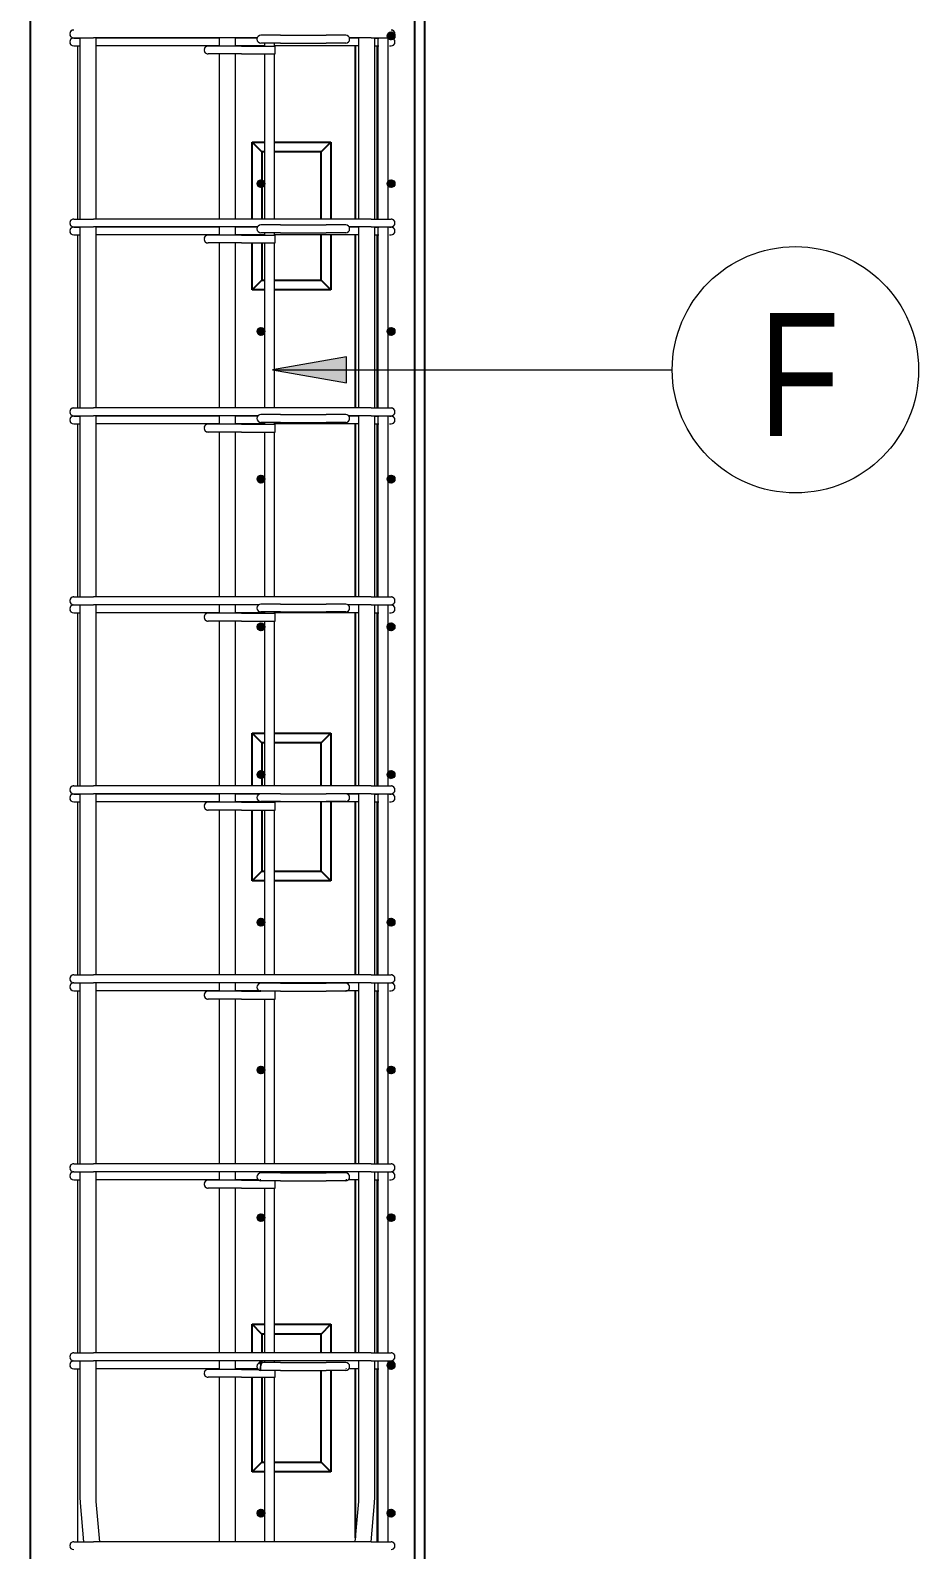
# Model space of a CAD drawing. Header units: millimetres. Extents: x -8986 to 3673, y -4076 to 6190.
# Drawn here: x 848 to 1749, y 252 to 1794 of the extents above; entities that cross this region are included whole.
import ezdxf

# ---------------------------------------------------------------- set-up
doc = ezdxf.new("R2010")
doc.units = ezdxf.units.MM
for name, color, linetype, lineweight in [('A-WALL', 113, 'Continuous', 25), ('S-RBAR', 171, 'Continuous', 18), ('S-RBAR-IDEN', 171, 'Continuous', 9)]:
    doc.layers.add(name, color=color, linetype=linetype, lineweight=lineweight)
doc.styles.add('Nirmala UI Semilight', font='NirmalaS.ttf', dxfattribs={"width": 0.8, "height": 125})

# ---------------------------------------------------------------- blocks, each defined once
blk = doc.blocks.new('M_Rebar Tag_rfa Dimension - ARROW-793927-Elevation Right 1')
at = {"layer": 'S-RBAR-IDEN'}
blk.add_circle((20841, 1449.4), 125, dxfattribs=at)

msp = doc.modelspace()

# ---------------------------------------------------------------- hatches: boundary and pattern name
at = {"layer": 'S-RBAR'}
for points in [[(1214, 1784.3), (1218, 1788.3), (1214, 1792.3), (1210, 1788.3), (1211.8, 1786.4)], [(1082, 1634.3), (1086, 1638.3), (1082, 1642.3), (1078, 1638.3)], [(1214, 1634.3), (1218, 1638.3), (1214, 1642.3), (1210, 1638.3)], [(1082, 1484.3), (1086, 1488.3), (1082, 1492.3), (1078, 1488.3)], [(1214, 1484.3), (1218, 1488.3), (1214, 1492.3), (1210, 1488.3)], [(1082, 1334.4), (1086, 1338.4), (1082, 1342.4), (1078, 1338.4)], [(1214, 1334.4), (1218, 1338.4), (1214, 1342.4), (1210, 1338.4)], [(1082, 1184.4), (1086, 1188.4), (1082, 1192.4), (1078, 1188.4)], [(1214, 1184.4), (1218, 1188.4), (1214, 1192.4), (1210, 1188.4), (1211.8, 1186.6)], [(1082, 1034.4), (1086, 1038.4), (1082, 1042.4), (1078, 1038.4)], [(1214, 1034.4), (1218, 1038.4), (1214, 1042.4), (1210, 1038.4), (1211.8, 1036.6)], [(1082, 884.5), (1086, 888.5), (1082, 892.5), (1078, 888.5)], [(1214, 884.5), (1218, 888.5), (1214, 892.5), (1210, 888.5)], [(1082, 734.5), (1086, 738.5), (1082, 742.5), (1078, 738.5)], [(1214, 734.5), (1218, 738.5), (1214, 742.5), (1210, 738.5)], [(1082, 584.6), (1086, 588.6), (1082, 592.6), (1078, 588.6)], [(1214, 584.6), (1218, 588.6), (1214, 592.6), (1210, 588.6)], [(1080.7, 441.3), (1082.6, 441.5), (1082.6, 442), (1081.9, 442.5), (1080.8, 441.4)], [(1081.9, 434.7), (1081.4, 437.5), (1081.1, 435.4)], [(1214, 434.6), (1218, 438.6), (1214, 442.6), (1210, 438.6), (1211.8, 436.7)], [(1082, 284.6), (1086, 288.6), (1082, 292.6), (1078, 288.6)], [(1214, 284.6), (1218, 288.6), (1214, 292.6), (1210, 288.6)]]:
    msp.add_hatch(color=256, dxfattribs=at).paths.add_polyline_path(points)
h = msp.add_hatch(color=256, dxfattribs=at)
edge = h.paths.add_edge_path()
edge.add_arc((1214, 1788.3), 4, 0, 360)
h = msp.add_hatch(color=256, dxfattribs=at)
edge = h.paths.add_edge_path()
edge.add_arc((1082, 1638.3), 4, 0, 360)
h = msp.add_hatch(color=256, dxfattribs=at)
edge = h.paths.add_edge_path()
edge.add_arc((1214, 1638.3), 4, 0, 360)
h = msp.add_hatch(color=256, dxfattribs=at)
edge = h.paths.add_edge_path()
edge.add_arc((1082, 1488.3), 4, 0, 360)
h = msp.add_hatch(color=256, dxfattribs=at)
edge = h.paths.add_edge_path()
edge.add_arc((1214, 1488.3), 4, 0, 360)
h = msp.add_hatch(color=256, dxfattribs=at)
edge = h.paths.add_edge_path()
edge.add_arc((1082, 1338.4), 4, 0, 360)
h = msp.add_hatch(color=256, dxfattribs=at)
edge = h.paths.add_edge_path()
edge.add_arc((1214, 1338.4), 4, 0, 360)
h = msp.add_hatch(color=256, dxfattribs=at)
edge = h.paths.add_edge_path()
edge.add_arc((1082, 1188.4), 4, 0, 360)
h = msp.add_hatch(color=256, dxfattribs=at)
edge = h.paths.add_edge_path()
edge.add_arc((1214, 1188.4), 4, 0, 360)
h = msp.add_hatch(color=256, dxfattribs=at)
edge = h.paths.add_edge_path()
edge.add_arc((1082, 1038.4), 4, 0, 360)
h = msp.add_hatch(color=256, dxfattribs=at)
edge = h.paths.add_edge_path()
edge.add_arc((1214, 1038.4), 4, 0, 360)
h = msp.add_hatch(color=256, dxfattribs=at)
edge = h.paths.add_edge_path()
edge.add_arc((1082, 888.5), 4, 0, 360)
h = msp.add_hatch(color=256, dxfattribs=at)
edge = h.paths.add_edge_path()
edge.add_arc((1214, 888.5), 4, 0, 360)
h = msp.add_hatch(color=256, dxfattribs=at)
edge = h.paths.add_edge_path()
edge.add_arc((1082, 738.5), 4, 0, 360)
h = msp.add_hatch(color=256, dxfattribs=at)
edge = h.paths.add_edge_path()
edge.add_arc((1214, 738.5), 4, 0, 360)
h = msp.add_hatch(color=256, dxfattribs=at)
edge = h.paths.add_edge_path()
edge.add_arc((1082, 588.6), 4, 0, 360)
h = msp.add_hatch(color=256, dxfattribs=at)
edge = h.paths.add_edge_path()
edge.add_arc((1214, 588.6), 4, 0, 360)
h = msp.add_hatch(color=256, dxfattribs=at)
edge = h.paths.add_edge_path()
edge.add_arc((1082, 438.6), 4, 65.5603, 119.4595)
edge.add_line((1080, 442.1), (1082, 438.6))
edge.add_line((1082, 438.6), (1083.6, 442.2))
h = msp.add_hatch(color=256, dxfattribs=at)
edge = h.paths.add_edge_path()
edge.add_arc((1082, 438.6), 4, 250.6209, 268.5495)
edge.add_line((1081.9, 434.6), (1082, 438.6))
edge.add_line((1082, 438.6), (1080.7, 434.8))
h = msp.add_hatch(color=256, dxfattribs=at)
edge = h.paths.add_edge_path()
edge.add_arc((1214, 438.6), 4, 0, 360)
h = msp.add_hatch(color=256, dxfattribs=at)
edge = h.paths.add_edge_path()
edge.add_arc((1082, 288.6), 4, 0, 360)
h = msp.add_hatch(color=256, dxfattribs=at)
edge = h.paths.add_edge_path()
edge.add_arc((1214, 288.6), 4, 0, 360)
at = {"layer": 'S-RBAR-IDEN'}
msp.add_hatch(color=256, dxfattribs=at).paths.add_polyline_path([(1093.8, 1449.4), (1168.8, 1436.2), (1168.8, 1462.6)])

# ---------------------------------------------------------------- linework, layer by layer
at = {"layer": 'A-WALL'}
for p, q in [((1238, -1395), (1238, 3660)), ((1248, 3650), (1248, -1395)), ((848, -383.8), (848, 3040)), ((1178, 1602.4), (1178, 1778.2)), ((1073.1, 1602.4), (1073.1, 1680.4)), ((1073.1, 1680.4), (1085.8, 1680.4)), ((1083, 1670.5), (1073.1, 1680.4)), ((1083, 1670.5), (1083, 1602.4)), ((1085.8, 1670.5), (1083, 1670.5)), ((1095.8, 1680.4), (1152.9, 1680.4)), ((1143, 1670.5), (1095.8, 1670.5)), ((1143, 1670.5), (1152.9, 1680.4)), ((1143, 1602.4), (1143, 1670.5)), ((1152.9, 1680.4), (1152.9, 1602.4)), ((1073.1, 1530.6), (1073.1, 1578.1)), ((1083, 1578.1), (1083, 1540.5)), ((1143, 1540.5), (1143, 1586.3)), ((1152.9, 1586.3), (1152.9, 1530.6)), ((1178, 1410.6), (1178, 1586.3)), ((1073.1, 1530.6), (1083, 1540.5)), ((1085.8, 1530.6), (1073.1, 1530.6)), ((1083, 1540.5), (1085.8, 1540.5)), ((1095.8, 1540.5), (1143, 1540.5)), ((1152.9, 1530.6), (1095.8, 1530.6)), ((1143, 1540.5), (1152.9, 1530.6)), ((1178, 1218.8), (1178, 1394.4)), ((1178, 1026.9), (1178, 1202.6)), ((1073.1, 1026.9), (1073.1, 1080.4)), ((1073.1, 1080.4), (1085.8, 1080.4)), ((1083, 1070.5), (1073.1, 1080.4)), ((1095.8, 1080.4), (1152.9, 1080.4)), ((1143, 1070.5), (1152.9, 1080.4)), ((1152.9, 1080.4), (1152.9, 1026.9)), ((1083, 1070.5), (1083, 1026.9)), ((1085.8, 1070.5), (1083, 1070.5)), ((1143, 1070.5), (1095.8, 1070.5)), ((1143, 1026.9), (1143, 1070.5)), ((1143, 940.5), (1143, 1010.7)), ((1152.9, 1010.7), (1152.9, 930.6)), ((1178, 835.1), (1178, 1010.7)), ((1073.1, 930.6), (1073.1, 1002.4)), ((1083, 1002.4), (1083, 940.5)), ((1073.1, 930.6), (1083, 940.5)), ((1085.8, 930.6), (1073.1, 930.6)), ((1083, 940.5), (1085.8, 940.5)), ((1095.8, 940.5), (1143, 940.5)), ((1152.9, 930.6), (1095.8, 930.6)), ((1143, 940.5), (1152.9, 930.6)), ((1178, 643.3), (1178, 818.9)), ((1178, 451.4), (1178, 627)), ((1073.1, 451.4), (1073.1, 480.4)), ((1073.1, 480.4), (1085.8, 480.4)), ((1083, 470.5), (1073.1, 480.4)), ((1095.8, 480.4), (1152.9, 480.4)), ((1143, 470.5), (1152.9, 480.4)), ((1152.9, 480.4), (1152.9, 451.4)), ((1083, 470.5), (1083, 451.4)), ((1085.8, 470.5), (1083, 470.5)), ((1143, 470.5), (1095.8, 470.5)), ((1143, 451.4), (1143, 470.5)), ((1143, 340.5), (1143, 433.5)), ((1152.9, 433.5), (1152.9, 330.6)), ((1178, 263.6), (1178, 435.1)), ((1073.1, 330.6), (1073.1, 426.6)), ((1083, 426.6), (1083, 340.5)), ((1073.1, 330.6), (1083, 340.5)), ((1083, 340.5), (1085.8, 340.5)), ((1095.8, 340.5), (1143, 340.5)), ((1143, 340.5), (1152.9, 330.6)), ((1085.8, 330.6), (1073.1, 330.6)), ((1152.9, 330.6), (1095.8, 330.6))]:
    msp.add_line(p, q, dxfattribs=at)
at = {"layer": 'S-RBAR'}
for p, q in [((1214, 1792.3), (1210, 1788.3)), ((1218, 1788.3), (1214, 1792.3)), ((892, 1786.3), (912, 1786.3)), ((892, 1786.2), (897.8, 1786.2)), ((892, 1786.2), (897.8, 1786.2)), ((892, 1778.2), (898.4, 1778.2)), ((892, 1778.2), (898.4, 1778.2)), ((896, 1602.4), (896, 1778.2)), ((897.8, 1786.2), (898.5, 1786.2)), ((898.6, 1602.4), (898.6, 1786.3)), ((1078.4, 1786.3), (912, 1786.3)), ((914.6, 1602.4), (914.6, 1786.3)), ((1040, 1786.2), (914.6, 1786.2)), ((1040, 1778.2), (914.6, 1778.2)), ((1062.4, 1778), (1028.3, 1778)), ((1040, 1778), (1040, 1786.3)), ((1056, 1778), (1056, 1786.3)), ((1078.2, 1786.2), (1056, 1786.2)), ((1085.8, 1778.2), (1056, 1778.2)), ((1062.4, 1778), (1096.4, 1778)), ((1101.9, 1789), (1081.9, 1789)), ((1101.9, 1781), (1081.9, 1781)), ((1085.8, 1778), (1085.8, 1781)), ((1095.8, 1778), (1095.8, 1781)), ((1181.4, 1778.2), (1095.8, 1778.2)), ((1096.4, 1770), (1096.4, 1778)), ((1101.9, 1789), (1148, 1789)), ((1101.9, 1781), (1148, 1781)), ((1168, 1789), (1148, 1789)), ((1168, 1781), (1148, 1781)), ((1194, 1786.3), (1171.6, 1786.3)), ((1181.4, 1786.2), (1171.8, 1786.2)), ((1181.4, 1602.4), (1181.4, 1786.3)), ((1194, 1786.3), (1214, 1786.3)), ((1197.4, 1602.4), (1197.4, 1786.3)), ((1197.7, 1786.2), (1201.6, 1786.2)), ((1197.7, 1778.2), (1201.6, 1778.2)), ((1200, 1602.4), (1200, 1778.2)), ((1201, 1602.4), (1201, 1786.3)), ((1210, 1788.3), (1211.8, 1786.4)), ((1211, 1602.4), (1211, 1786.3)), ((1211.8, 1786.4), (1214, 1784.3)), ((1212.4, 1786.2), (1214, 1786.2)), ((1212.4, 1778.2), (1214, 1778.2)), ((1214, 1784.3), (1218, 1788.3)), ((1062.4, 1770), (1028.3, 1770)), ((1040, 1602.4), (1040, 1770)), ((1056, 1602.4), (1056, 1770)), ((1062.4, 1770), (1096.4, 1770)), ((1085.8, 1602.4), (1085.8, 1770)), ((1095.8, 1602.4), (1095.8, 1770)), ((1082, 1642.3), (1078, 1638.3)), ((1078, 1638.3), (1082, 1634.3)), ((1086, 1638.3), (1082, 1642.3)), ((1082, 1634.3), (1086, 1638.3)), ((1214, 1642.3), (1210, 1638.3)), ((1210, 1638.3), (1214, 1634.3)), ((1218, 1638.3), (1214, 1642.3)), ((1214, 1634.3), (1218, 1638.3)), ((892, 1602.4), (912, 1602.4)), ((892, 1594.4), (912, 1594.4)), ((892, 1594.3), (897.8, 1594.3)), ((892, 1594.3), (897.8, 1594.3)), ((897.8, 1594.3), (898.5, 1594.3)), ((898.6, 1410.6), (898.6, 1594.4)), ((1194, 1602.4), (912, 1602.4)), ((1078.7, 1594.4), (912, 1594.4)), ((914.6, 1410.6), (914.6, 1594.4)), ((1040, 1594.3), (914.6, 1594.3)), ((1040, 1586.1), (1040, 1594.4)), ((1056, 1586.1), (1056, 1594.4)), ((1078.6, 1594.3), (1056, 1594.3)), ((1101.9, 1596.5), (1081.9, 1596.5)), ((1101.9, 1596.5), (1148, 1596.5)), ((1168, 1596.5), (1148, 1596.5)), ((1194, 1594.4), (1171.2, 1594.4)), ((1181.4, 1594.3), (1171.3, 1594.3)), ((1181.4, 1410.6), (1181.4, 1594.4)), ((1194, 1602.4), (1214, 1602.4)), ((1194, 1594.4), (1214, 1594.4)), ((1197.4, 1410.6), (1197.4, 1594.4)), ((1197.7, 1594.3), (1201.6, 1594.3)), ((1201, 1410.6), (1201, 1594.4)), ((1211, 1410.6), (1211, 1594.4)), ((1212.4, 1594.3), (1214, 1594.3)), ((892, 1586.3), (898.4, 1586.3)), ((892, 1586.3), (898.4, 1586.3)), ((896, 1410.6), (896, 1586.3)), ((1040, 1586.3), (914.6, 1586.3)), ((1062.4, 1586.1), (1028.3, 1586.1)), ((1062.4, 1578.1), (1028.3, 1578.1)), ((1040, 1410.6), (1040, 1578.1)), ((1085.8, 1586.3), (1056, 1586.3)), ((1056, 1410.6), (1056, 1578.1)), ((1062.4, 1586.1), (1096.4, 1586.1)), ((1062.4, 1578.1), (1096.4, 1578.1)), ((1101.9, 1588.5), (1081.9, 1588.5)), ((1085.8, 1586.1), (1085.8, 1588.5)), ((1085.8, 1410.6), (1085.8, 1578.1)), ((1095.8, 1586.1), (1095.8, 1588.5)), ((1181.4, 1586.3), (1095.8, 1586.3)), ((1095.8, 1410.6), (1095.8, 1578.1)), ((1096.4, 1578.1), (1096.4, 1586.1)), ((1101.9, 1588.5), (1148, 1588.5)), ((1168, 1588.5), (1148, 1588.5)), ((1197.7, 1586.3), (1201.6, 1586.3)), ((1200, 1410.6), (1200, 1586.3)), ((1212.4, 1586.3), (1214, 1586.3)), ((1082, 1492.3), (1078, 1488.3)), ((1078, 1488.3), (1082, 1484.3)), ((1086, 1488.3), (1082, 1492.3)), ((1082, 1484.3), (1086, 1488.3)), ((1214, 1492.3), (1210, 1488.3)), ((1210, 1488.3), (1214, 1484.3)), ((1218, 1488.3), (1214, 1492.3)), ((1214, 1484.3), (1218, 1488.3)), ((892, 1410.6), (912, 1410.6)), ((1194, 1410.6), (912, 1410.6)), ((1101.9, 1404), (1081.9, 1404)), ((1101.9, 1404), (1148, 1404)), ((1168, 1404), (1148, 1404)), ((1194, 1410.6), (1214, 1410.6)), ((892, 1402.6), (912, 1402.6)), ((892, 1402.4), (897.8, 1402.4)), ((892, 1402.4), (897.8, 1402.4)), ((892, 1394.4), (898.4, 1394.4)), ((892, 1394.4), (898.4, 1394.4)), ((896, 1218.8), (896, 1394.4)), ((897.8, 1402.4), (898.5, 1402.4)), ((898.6, 1218.8), (898.6, 1402.6)), ((1079.3, 1402.6), (912, 1402.6)), ((914.6, 1218.8), (914.6, 1402.6)), ((1040, 1402.4), (914.6, 1402.4)), ((1040, 1394.4), (914.6, 1394.4)), ((1062.4, 1394.2), (1028.3, 1394.2)), ((1040, 1394.2), (1040, 1402.6)), ((1056, 1394.2), (1056, 1402.6)), ((1079.1, 1402.4), (1056, 1402.4)), ((1085.8, 1394.4), (1056, 1394.4)), ((1062.4, 1394.2), (1096.4, 1394.2)), ((1101.9, 1396), (1081.9, 1396)), ((1085.8, 1394.2), (1085.8, 1396)), ((1095.8, 1394.2), (1095.8, 1396)), ((1181.4, 1394.4), (1095.8, 1394.4)), ((1096.4, 1386.2), (1096.4, 1394.2)), ((1101.9, 1396), (1148, 1396)), ((1168, 1396), (1148, 1396)), ((1194, 1402.6), (1170.7, 1402.6)), ((1181.4, 1402.4), (1170.8, 1402.4)), ((1181.4, 1218.8), (1181.4, 1402.6)), ((1194, 1402.6), (1214, 1402.6)), ((1197.4, 1218.8), (1197.4, 1402.6)), ((1197.7, 1402.4), (1201.6, 1402.4)), ((1197.7, 1394.4), (1201.6, 1394.4)), ((1200, 1218.8), (1200, 1394.4)), ((1201, 1218.8), (1201, 1402.6)), ((1211, 1218.8), (1211, 1402.6)), ((1212.4, 1402.4), (1214, 1402.4)), ((1212.4, 1394.4), (1214, 1394.4)), ((1062.4, 1386.2), (1028.3, 1386.2)), ((1040, 1218.8), (1040, 1386.2)), ((1056, 1218.8), (1056, 1386.2)), ((1062.4, 1386.2), (1096.4, 1386.2)), ((1085.8, 1218.8), (1085.8, 1386.2)), ((1095.8, 1218.8), (1095.8, 1386.2)), ((1082, 1342.4), (1078, 1338.4)), ((1086, 1338.4), (1082, 1342.4)), ((1214, 1342.4), (1210, 1338.4)), ((1218, 1338.4), (1214, 1342.4)), ((1078, 1338.4), (1082, 1334.4)), ((1082, 1334.4), (1086, 1338.4)), ((1210, 1338.4), (1214, 1334.4)), ((1214, 1334.4), (1218, 1338.4)), ((892, 1218.8), (912, 1218.8)), ((1194, 1218.8), (912, 1218.8)), ((1194, 1218.8), (1214, 1218.8)), ((892, 1210.8), (912, 1210.8)), ((892, 1210.6), (897.8, 1210.6)), ((892, 1210.6), (897.8, 1210.6)), ((897.8, 1210.6), (898.5, 1210.6)), ((898.6, 1026.9), (898.6, 1210.8)), ((1079.8, 1210.8), (912, 1210.8)), ((914.6, 1026.9), (914.6, 1210.8)), ((1040, 1210.6), (914.6, 1210.6)), ((1040, 1202.3), (1040, 1210.8)), ((1056, 1202.3), (1056, 1210.8)), ((1079.6, 1210.6), (1056, 1210.6)), ((1101.9, 1211.5), (1081.9, 1211.5)), ((1101.9, 1203.5), (1081.9, 1203.5)), ((1085.8, 1202.3), (1085.8, 1203.5)), ((1095.8, 1202.3), (1095.8, 1203.5)), ((1101.9, 1211.5), (1148, 1211.5)), ((1101.9, 1203.5), (1148, 1203.5)), ((1168, 1211.5), (1148, 1211.5)), ((1168, 1203.5), (1148, 1203.5)), ((1194, 1210.8), (1170.2, 1210.8)), ((1181.4, 1210.6), (1170.3, 1210.6)), ((1181.4, 1026.9), (1181.4, 1210.8)), ((1194, 1210.8), (1214, 1210.8)), ((1197.4, 1026.9), (1197.4, 1210.8)), ((1197.7, 1210.6), (1201.6, 1210.6)), ((1201, 1026.9), (1201, 1210.8)), ((1211, 1026.9), (1211, 1210.8)), ((1212.4, 1210.6), (1214, 1210.6)), ((892, 1202.6), (898.4, 1202.6)), ((892, 1202.6), (898.4, 1202.6)), ((896, 1026.9), (896, 1202.6)), ((1040, 1202.6), (914.6, 1202.6)), ((1062.4, 1202.3), (1028.3, 1202.3)), ((1062.4, 1194.3), (1028.3, 1194.3)), ((1040, 1026.9), (1040, 1194.3)), ((1085.8, 1202.6), (1056, 1202.6)), ((1056, 1026.9), (1056, 1194.3)), ((1062.4, 1202.3), (1096.4, 1202.3)), ((1062.4, 1194.3), (1096.4, 1194.3)), ((1082, 1192.4), (1078, 1188.4)), ((1078, 1188.4), (1082, 1184.4)), ((1086, 1188.4), (1082, 1192.4)), ((1082, 1184.4), (1086, 1188.4)), ((1085.8, 1026.9), (1085.8, 1194.3)), ((1181.4, 1202.6), (1095.8, 1202.6)), ((1095.8, 1026.9), (1095.8, 1194.3)), ((1096.4, 1194.3), (1096.4, 1202.3)), ((1197.7, 1202.6), (1201.6, 1202.6)), ((1200, 1026.9), (1200, 1202.6)), ((1214, 1192.4), (1210, 1188.4)), ((1210, 1188.4), (1211.8, 1186.6)), ((1212.4, 1202.6), (1214, 1202.6)), ((1218, 1188.4), (1214, 1192.4)), ((1214, 1184.4), (1218, 1188.4)), ((1211.8, 1186.6), (1214, 1184.4)), ((1082, 1042.4), (1078, 1038.4)), ((1078, 1038.4), (1082, 1034.4)), ((1086, 1038.4), (1082, 1042.4)), ((1082, 1034.4), (1086, 1038.4)), ((1214, 1042.4), (1210, 1038.4)), ((1210, 1038.4), (1211.8, 1036.6)), ((1211.8, 1036.6), (1214, 1034.4)), ((1218, 1038.4), (1214, 1042.4)), ((1214, 1034.4), (1218, 1038.4)), ((892, 1026.9), (912, 1026.9)), ((892, 1018.9), (912, 1018.9)), ((892, 1018.7), (897.8, 1018.7)), ((892, 1018.7), (897.8, 1018.7)), ((897.8, 1018.7), (898.5, 1018.7)), ((898.6, 835.1), (898.6, 1018.9)), ((1194, 1026.9), (912, 1026.9)), ((1081.5, 1018.9), (912, 1018.9)), ((914.6, 835.1), (914.6, 1018.9)), ((1040, 1018.7), (914.6, 1018.7)), ((1040, 1010.4), (1040, 1018.9)), ((1056, 1010.4), (1056, 1018.9)), ((1080.5, 1018.7), (1056, 1018.7)), ((1101.9, 1019), (1081.9, 1019)), ((1101.9, 1019), (1148, 1019)), ((1168, 1019), (1148, 1019)), ((1194, 1018.9), (1168.5, 1018.9)), ((1181.4, 1018.7), (1169.4, 1018.7)), ((1181.4, 835.1), (1181.4, 1018.9)), ((1194, 1026.9), (1214, 1026.9)), ((1194, 1018.9), (1214, 1018.9)), ((1197.4, 835.1), (1197.4, 1018.9)), ((1197.7, 1018.7), (1201.6, 1018.7)), ((1201, 835.1), (1201, 1018.9)), ((1211, 835.1), (1211, 1018.9)), ((1212.4, 1018.7), (1214, 1018.7)), ((892, 1010.7), (898.4, 1010.7)), ((892, 1010.7), (898.4, 1010.7)), ((896, 835.1), (896, 1010.7)), ((1040, 1010.7), (914.6, 1010.7)), ((1062.4, 1010.4), (1028.3, 1010.4)), ((1085.8, 1010.7), (1056, 1010.7)), ((1062.4, 1010.4), (1096.4, 1010.4)), ((1101.9, 1011), (1081.9, 1011)), ((1085.8, 1010.4), (1085.8, 1011)), ((1095.8, 1010.4), (1095.8, 1011)), ((1181.4, 1010.7), (1095.8, 1010.7)), ((1096.4, 1002.4), (1096.4, 1010.4)), ((1101.9, 1011), (1148, 1011)), ((1168, 1011), (1148, 1011)), ((1197.7, 1010.7), (1201.6, 1010.7)), ((1200, 835.1), (1200, 1010.7)), ((1212.4, 1010.7), (1214, 1010.7)), ((1062.4, 1002.4), (1028.3, 1002.4)), ((1040, 835.1), (1040, 1002.4)), ((1056, 835.1), (1056, 1002.4)), ((1062.4, 1002.4), (1096.4, 1002.4)), ((1085.8, 835.1), (1085.8, 1002.4)), ((1095.8, 835.1), (1095.8, 1002.4)), ((1082, 892.5), (1078, 888.5)), ((1078, 888.5), (1082, 884.5)), ((1086, 888.5), (1082, 892.5)), ((1082, 884.5), (1086, 888.5)), ((1214, 892.5), (1210, 888.5)), ((1210, 888.5), (1214, 884.5)), ((1218, 888.5), (1214, 892.5)), ((1214, 884.5), (1218, 888.5)), ((892, 835.1), (912, 835.1)), ((1194, 835.1), (912, 835.1)), ((1194, 835.1), (1214, 835.1)), ((892, 827.1), (912, 827.1)), ((892, 826.9), (897.8, 826.9)), ((892, 826.9), (897.8, 826.9)), ((892, 818.9), (898.4, 818.9)), ((892, 818.9), (898.4, 818.9)), ((896, 643.3), (896, 818.9)), ((897.8, 826.9), (898.5, 826.9)), ((898.6, 643.3), (898.6, 827.1)), ((1194, 827.1), (912, 827.1)), ((914.6, 643.3), (914.6, 827.1)), ((1040, 826.9), (914.6, 826.9)), ((1040, 818.9), (914.6, 818.9)), ((1062.4, 818.5), (1028.3, 818.5)), ((1040, 818.5), (1040, 827.1)), ((1056, 818.5), (1056, 827.1)), ((1085.8, 826.9), (1056, 826.9)), ((1080.3, 818.9), (1056, 818.9)), ((1062.4, 818.5), (1081.9, 818.5)), ((1082, 818.9), (1080.9, 818.9)), ((1101.9, 826.5), (1081.9, 826.5)), ((1101.9, 818.5), (1081.9, 818.5)), ((1085.8, 826.5), (1085.8, 827.1)), ((1095.8, 826.5), (1095.8, 827.1)), ((1181.4, 826.9), (1095.8, 826.9)), ((1096.4, 810.5), (1096.4, 818.5)), ((1101.9, 826.5), (1148, 826.5)), ((1101.9, 818.5), (1148, 818.5)), ((1168, 826.5), (1148, 826.5)), ((1168, 818.5), (1148, 818.5)), ((1169, 818.9), (1168, 818.9)), ((1181.4, 818.9), (1169.6, 818.9)), ((1181.4, 643.3), (1181.4, 827.1)), ((1194, 827.1), (1214, 827.1)), ((1197.4, 643.3), (1197.4, 827.1)), ((1197.7, 826.9), (1201.6, 826.9)), ((1197.7, 818.9), (1201.6, 818.9)), ((1200, 643.3), (1200, 818.9)), ((1201, 643.3), (1201, 827.1)), ((1211, 643.3), (1211, 827.1)), ((1212.4, 826.9), (1214, 826.9)), ((1212.4, 818.9), (1214, 818.9)), ((1062.4, 810.5), (1028.3, 810.5)), ((1040, 643.3), (1040, 810.5)), ((1056, 643.3), (1056, 810.5)), ((1062.4, 810.5), (1096.4, 810.5)), ((1085.8, 643.3), (1085.8, 810.5)), ((1095.8, 643.3), (1095.8, 810.5)), ((1082, 742.5), (1078, 738.5)), ((1086, 738.5), (1082, 742.5)), ((1214, 742.5), (1210, 738.5)), ((1218, 738.5), (1214, 742.5)), ((1078, 738.5), (1082, 734.5)), ((1082, 734.5), (1086, 738.5)), ((1210, 738.5), (1214, 734.5)), ((1214, 734.5), (1218, 738.5)), ((892, 643.3), (912, 643.3)), ((892, 635.3), (912, 635.3)), ((892, 635), (897.8, 635)), ((892, 635), (897.8, 635)), ((897.8, 635), (898.5, 635)), ((898.6, 451.4), (898.6, 635.3)), ((1194, 643.3), (912, 643.3)), ((1194, 635.3), (912, 635.3)), ((914.6, 451.4), (914.6, 635.3)), ((1040, 635), (914.6, 635)), ((1040, 626.6), (1040, 635.3)), ((1056, 626.6), (1056, 635.3)), ((1085.8, 635), (1056, 635)), ((1101.9, 634), (1081.9, 634)), ((1085.8, 634), (1085.8, 635.3)), ((1095.8, 634), (1095.8, 635.3)), ((1181.4, 635), (1095.8, 635)), ((1101.9, 634), (1148, 634)), ((1168, 634), (1148, 634)), ((1181.4, 451.4), (1181.4, 635.3)), ((1194, 643.3), (1214, 643.3)), ((1194, 635.3), (1214, 635.3)), ((1197.4, 451.4), (1197.4, 635.3)), ((1197.7, 635), (1201.6, 635)), ((1201, 451.4), (1201, 635.3)), ((1211, 451.4), (1211, 635.3)), ((1212.4, 635), (1214, 635)), ((892, 627), (898.4, 627)), ((892, 627), (898.4, 627)), ((896, 451.4), (896, 627)), ((1040, 627), (914.6, 627)), ((1062.4, 626.6), (1028.3, 626.6)), ((1062.4, 618.6), (1028.3, 618.6)), ((1040, 451.4), (1040, 618.6)), ((1079.6, 627), (1056, 627)), ((1056, 451.4), (1056, 618.6)), ((1062.4, 626.6), (1079.9, 626.6)), ((1062.4, 618.6), (1096.4, 618.6)), ((1080.9, 626.6), (1082, 626.6)), ((1081.9, 627), (1081, 627)), ((1101.9, 626), (1081.9, 626)), ((1085.8, 451.4), (1085.8, 618.6)), ((1095.8, 451.4), (1095.8, 618.6)), ((1096.4, 618.6), (1096.4, 626)), ((1101.9, 626), (1148, 626)), ((1168, 626), (1148, 626)), ((1169, 627), (1168, 627)), ((1181.4, 627), (1170.4, 627)), ((1197.7, 627), (1201.6, 627)), ((1200, 451.4), (1200, 627)), ((1212.4, 627), (1214, 627)), ((1082, 592.6), (1078, 588.6)), ((1078, 588.6), (1082, 584.6)), ((1086, 588.6), (1082, 592.6)), ((1082, 584.6), (1086, 588.6)), ((1214, 592.6), (1210, 588.6)), ((1210, 588.6), (1214, 584.6)), ((1218, 588.6), (1214, 592.6)), ((1214, 584.6), (1218, 588.6)), ((892, 451.4), (912, 451.4)), ((1194, 451.4), (912, 451.4)), ((1194, 451.4), (1214, 451.4)), ((892, 443.4), (912, 443.4)), ((892, 443.1), (897.8, 443.1)), ((892, 443.1), (897.8, 443.1)), ((892, 435.1), (898.4, 435.1)), ((892, 435.1), (898.4, 435.1)), ((896, 259.6), (896, 435.1)), ((897.8, 443.1), (898.5, 443.1)), ((898.6, 304.8), (898.6, 443.4)), ((1194, 443.4), (912, 443.4)), ((914.6, 304.8), (914.6, 443.4)), ((1040, 443.1), (914.6, 443.1)), ((1040, 435.1), (914.6, 435.1)), ((1062.4, 434.6), (1028.3, 434.6)), ((1040, 434.6), (1040, 443.4)), ((1056, 434.6), (1056, 443.4)), ((1085.8, 443.1), (1056, 443.1)), ((1079.1, 435.1), (1056, 435.1)), ((1062.4, 434.6), (1079.5, 434.6)), ((1080, 442.1), (1082, 438.6)), ((1080.7, 441.3), (1082.6, 441.5)), ((1080.8, 441.4), (1080.7, 441.3)), ((1082, 438.6), (1080.7, 434.8)), ((1081.9, 442.5), (1080.8, 441.4)), ((1081, 434.6), (1081.9, 434.6)), ((1081.4, 437.5), (1081.1, 435.4)), ((1081.1, 435.4), (1081.9, 434.7)), ((1081.9, 435.1), (1081.1, 435.1)), ((1081.9, 434.7), (1081.4, 437.5)), ((1082.6, 442), (1081.9, 442.5)), ((1101.9, 441.5), (1081.9, 441.5)), ((1081.9, 434.6), (1082, 438.6)), ((1101.9, 433.5), (1081.9, 433.5)), ((1082, 438.6), (1083.6, 442.2)), ((1082.6, 441.5), (1082.6, 442)), ((1085.8, 441.5), (1085.8, 443.4)), ((1095.8, 441.5), (1095.8, 443.4)), ((1181.4, 443.1), (1095.8, 443.1)), ((1096.4, 426.6), (1096.4, 433.5)), ((1101.9, 441.5), (1148, 441.5)), ((1101.9, 433.5), (1148, 433.5)), ((1168, 441.5), (1148, 441.5)), ((1168, 433.5), (1148, 433.5)), ((1168.9, 435.1), (1168, 435.1)), ((1181.4, 435.1), (1170.9, 435.1)), ((1181.4, 304.8), (1181.4, 443.4)), ((1194, 443.4), (1214, 443.4)), ((1197.4, 304.8), (1197.4, 443.4)), ((1197.7, 443.1), (1201.6, 443.1)), ((1197.7, 435.1), (1201.6, 435.1)), ((1200, 259.6), (1200, 435.1)), ((1201, 259.6), (1201, 443.4)), ((1214, 442.6), (1210, 438.6)), ((1210, 438.6), (1211.8, 436.7)), ((1211, 259.6), (1211, 443.4)), ((1211.8, 436.7), (1214, 434.6)), ((1212.4, 443.1), (1214, 443.1)), ((1212.4, 435.1), (1214, 435.1)), ((1218, 438.6), (1214, 442.6)), ((1214, 434.6), (1218, 438.6)), ((1062.4, 426.6), (1028.3, 426.6)), ((1040, 259.6), (1040, 426.6)), ((1056, 259.6), (1056, 426.6)), ((1062.4, 426.6), (1096.4, 426.6)), ((1085.8, 259.6), (1085.8, 426.6)), ((1095.8, 259.6), (1095.8, 426.6)), ((898.8, 299.2), (898.6, 304.8)), ((902.3, 259.6), (898.8, 299.2)), ((914.8, 300.6), (914.6, 304.8)), ((918.3, 259.6), (914.8, 300.6)), ((1177.6, 259.6), (1181.2, 300.6)), ((1181.2, 300.6), (1181.4, 304.8)), ((1193.7, 259.6), (1197.1, 299.2)), ((1197.1, 299.2), (1197.4, 304.8)), ((1082, 292.6), (1078, 288.6)), ((1078, 288.6), (1082, 284.6)), ((1086, 288.6), (1082, 292.6)), ((1082, 284.6), (1086, 288.6)), ((1214, 292.6), (1210, 288.6)), ((1210, 288.6), (1214, 284.6)), ((1218, 288.6), (1214, 292.6)), ((1214, 284.6), (1218, 288.6)), ((892, 259.6), (912, 259.6)), ((1194, 259.6), (912, 259.6)), ((1194, 259.6), (1214, 259.6))]:
    msp.add_line(p, q, dxfattribs=at)
for centre in [(1214, 1788.3), (1082, 1638.3), (1214, 1638.3), (1082, 1488.3), (1214, 1488.3), (1082, 1338.4), (1214, 1338.4), (1082, 1188.4), (1214, 1188.4), (1082, 1038.4), (1214, 1038.4), (1082, 888.5), (1214, 888.5), (1082, 738.5), (1214, 738.5), (1082, 588.6), (1214, 588.6), (1214, 438.6), (1082, 288.6), (1214, 288.6)]:
    msp.add_circle(centre, 4, dxfattribs=at)
for centre, start, end in [((892, 1790.3), 90, 270), ((892, 1790.3), 120, 165), ((892, 1790.3), 120, 165), ((892, 1790.3), 195, 240), ((892, 1790.3), 195, 240), ((1214, 1790.3), 270, 90), ((1214, 1790.3), 15, 60), ((1214, 1790.3), 300, 345), ((892, 1782.2), 90, 270), ((892, 1782.2), 90, 270), ((892, 1782.2), 120, 165), ((892, 1782.2), 195, 240), ((892, 1782.2), 90, 105), ((1028.3, 1774), 90, 270), ((1028.3, 1774), 120, 165), ((1081.9, 1785), 90, 270), ((1168, 1785), 270, 90), ((1214, 1782.2), 75, 90), ((1214, 1782.2), 270, 90), ((1214, 1782.2), 15, 60), ((1214, 1782.2), 300, 345), ((1028.3, 1774), 195, 240), ((1028.3, 1774), 255, 270), ((892, 1598.4), 90, 270), ((892, 1590.3), 90, 270), ((892, 1590.3), 90, 270), ((892, 1598.4), 120, 165), ((892, 1598.4), 120, 165), ((892, 1598.4), 195, 240), ((892, 1598.4), 195, 240), ((892, 1590.3), 120, 165), ((892, 1590.3), 195, 240), ((892, 1598.4), 90, 105), ((892, 1598.4), 90, 105), ((892, 1590.3), 90, 105), ((1081.9, 1592.5), 90, 270), ((1168, 1592.5), 270, 90), ((1214, 1598.4), 75, 90), ((1214, 1598.4), 270, 90), ((1214, 1590.3), 75, 90), ((1214, 1590.3), 270, 90), ((1214, 1598.4), 15, 60), ((1214, 1598.4), 300, 345), ((1214, 1590.3), 15, 60), ((1214, 1590.3), 300, 345), ((1028.3, 1582.1), 90, 270), ((1028.3, 1582.1), 120, 165), ((1028.3, 1582.1), 195, 240), ((1028.3, 1582.1), 255, 270), ((892, 1406.6), 90, 270), ((892, 1406.6), 120, 165), ((892, 1406.6), 120, 165), ((892, 1406.6), 195, 240), ((892, 1406.6), 195, 240), ((892, 1406.6), 90, 105), ((892, 1406.6), 90, 105), ((1081.9, 1400), 90, 270), ((1168, 1400), 270, 90), ((1214, 1406.6), 75, 90), ((1214, 1406.6), 270, 90), ((1214, 1406.6), 15, 60), ((1214, 1406.6), 300, 345), ((892, 1398.4), 90, 270), ((892, 1398.4), 90, 270), ((892, 1398.4), 120, 165), ((892, 1398.4), 195, 240), ((892, 1398.4), 90, 105), ((1028.3, 1390.2), 90, 270), ((1028.3, 1390.2), 120, 165), ((1028.3, 1390.2), 195, 240), ((1214, 1398.4), 75, 90), ((1214, 1398.4), 270, 90), ((1214, 1398.4), 15, 60), ((1214, 1398.4), 300, 345), ((1028.3, 1390.2), 255, 270), ((892, 1214.8), 90, 270), ((892, 1214.8), 90, 105), ((892, 1214.8), 90, 105), ((1214, 1214.8), 75, 90), ((1214, 1214.8), 270, 90), ((892, 1206.6), 90, 270), ((892, 1206.6), 90, 270), ((892, 1214.8), 120, 165), ((892, 1214.8), 120, 165), ((892, 1214.8), 195, 240), ((892, 1214.8), 195, 240), ((892, 1206.6), 120, 165), ((892, 1206.6), 195, 240), ((892, 1206.6), 90, 105), ((1081.9, 1207.5), 90, 270), ((1168, 1207.5), 270, 90), ((1214, 1206.6), 75, 90), ((1214, 1206.6), 270, 90), ((1214, 1214.8), 15, 60), ((1214, 1214.8), 300, 345), ((1214, 1206.6), 15, 60), ((1214, 1206.6), 300, 345), ((1028.3, 1198.3), 90, 270), ((1028.3, 1198.3), 120, 165), ((1028.3, 1198.3), 195, 240), ((1028.3, 1198.3), 255, 270), ((892, 1022.9), 90, 270), ((892, 1014.7), 90, 270), ((892, 1014.7), 90, 270), ((892, 1022.9), 120, 165), ((892, 1022.9), 120, 165), ((892, 1022.9), 195, 240), ((892, 1022.9), 195, 240), ((892, 1014.7), 120, 165), ((892, 1022.9), 90, 105), ((892, 1022.9), 90, 105), ((892, 1014.7), 90, 105), ((1081.9, 1015), 90, 270), ((1168, 1015), 270, 90), ((1214, 1022.9), 75, 90), ((1214, 1022.9), 270, 90), ((1214, 1014.7), 75, 90), ((1214, 1014.7), 270, 90), ((1214, 1022.9), 15, 60), ((1214, 1022.9), 300, 345), ((1214, 1014.7), 15, 60), ((892, 1014.7), 195, 240), ((1028.3, 1006.4), 90, 270), ((1028.3, 1006.4), 120, 165), ((1028.3, 1006.4), 195, 240), ((1028.3, 1006.4), 255, 270), ((1214, 1014.7), 300, 345), ((892, 831.1), 90, 270), ((892, 831.1), 120, 165), ((892, 831.1), 120, 165), ((892, 831.1), 90, 105), ((892, 831.1), 90, 105), ((1214, 831.1), 75, 90), ((1214, 831.1), 270, 90), ((1214, 831.1), 15, 60), ((892, 822.9), 90, 270), ((892, 822.9), 90, 270), ((892, 831.1), 195, 240), ((892, 831.1), 195, 240), ((892, 822.9), 120, 165), ((892, 822.9), 195, 240), ((892, 822.9), 90, 105), ((1028.3, 814.5), 90, 270), ((1028.3, 814.5), 120, 165), ((1081.9, 822.5), 90, 270), ((1168, 822.5), 270, 90), ((1214, 822.9), 75, 90), ((1214, 822.9), 270, 90), ((1214, 831.1), 300, 345), ((1214, 822.9), 15, 60), ((1214, 822.9), 300, 345), ((1028.3, 814.5), 195, 240), ((1028.3, 814.5), 255, 270), ((892, 639.3), 90, 270), ((892, 631), 90, 270), ((892, 631), 90, 270), ((892, 639.3), 120, 165), ((892, 639.3), 120, 165), ((892, 639.3), 195, 240), ((892, 639.3), 195, 240), ((892, 631), 120, 165), ((892, 639.3), 90, 105), ((892, 639.3), 90, 105), ((892, 631), 90, 105), ((1081.9, 630), 90, 270), ((1168, 630), 270, 90), ((1214, 639.3), 75, 90), ((1214, 639.3), 270, 90), ((1214, 631), 75, 90), ((1214, 631), 270, 90), ((1214, 639.3), 15, 60), ((1214, 639.3), 300, 345), ((1214, 631), 15, 60), ((892, 631), 195, 240), ((1028.3, 622.6), 90, 270), ((1028.3, 622.6), 120, 165), ((1028.3, 622.6), 195, 240), ((1028.3, 622.6), 255, 270), ((1214, 631), 300, 345), ((892, 447.4), 90, 270), ((892, 447.4), 120, 165), ((892, 447.4), 120, 165), ((892, 447.4), 90, 105), ((892, 447.4), 90, 105), ((1214, 447.4), 75, 90), ((1214, 447.4), 270, 90), ((1214, 447.4), 15, 60), ((892, 439.1), 90, 270), ((892, 439.1), 90, 270), ((892, 447.4), 195, 240), ((892, 447.4), 195, 240), ((892, 439.1), 120, 165), ((892, 439.1), 195, 240), ((892, 439.1), 90, 105), ((1028.3, 430.6), 90, 270), ((1028.3, 430.6), 120, 165), ((1081.9, 437.5), 90, 270), ((1082, 438.6), 65.5603, 119.4595), ((1082, 438.6), 250.6209, 268.5495), ((1168, 437.5), 270, 90), ((1214, 439.1), 75, 90), ((1214, 439.1), 270, 90), ((1214, 447.4), 300, 345), ((1214, 439.1), 15, 60), ((1214, 439.1), 300, 345), ((1028.3, 430.6), 195, 240), ((1028.3, 430.6), 255, 270), ((892, 255.6), 90, 270), ((892, 255.6), 120, 165), ((892, 255.6), 120, 165), ((892, 255.6), 195, 240), ((892, 255.6), 195, 240), ((892, 255.6), 90, 105), ((892, 255.6), 90, 105), ((1214, 255.6), 75, 90), ((1214, 255.6), 270, 90), ((1214, 255.6), 15, 60), ((1214, 255.6), 300, 345)]:
    msp.add_arc(centre, 4, start, end, dxfattribs=at)
at = {"layer": 'S-RBAR-IDEN'}
for p, q in [((1168.8, 1462.6), (1093.8, 1449.4)), ((1168.8, 1436.2), (1168.8, 1462.6)), ((1093.8, 1449.4), (1168.8, 1436.2)), ((1093.8, 1449.4), (1499.4, 1449.4))]:
    msp.add_line(p, q, dxfattribs=at)

# ---------------------------------------------------------------- block references
msp.add_blockref('M_Rebar Tag_rfa Dimension - ARROW-793927-Elevation Right 1', (-19216.6, 0), dxfattribs=at)

# ---------------------------------------------------------------- texts
at = {"layer": 'S-RBAR-IDEN', "insert": (1587.5, 1507), "char_height": 125, "width": 80.169, "attachment_point": 1, "style": 'Nirmala UI Semilight'}
msp.add_mtext('F', dxfattribs=at)

doc.saveas('drawing.dxf')
